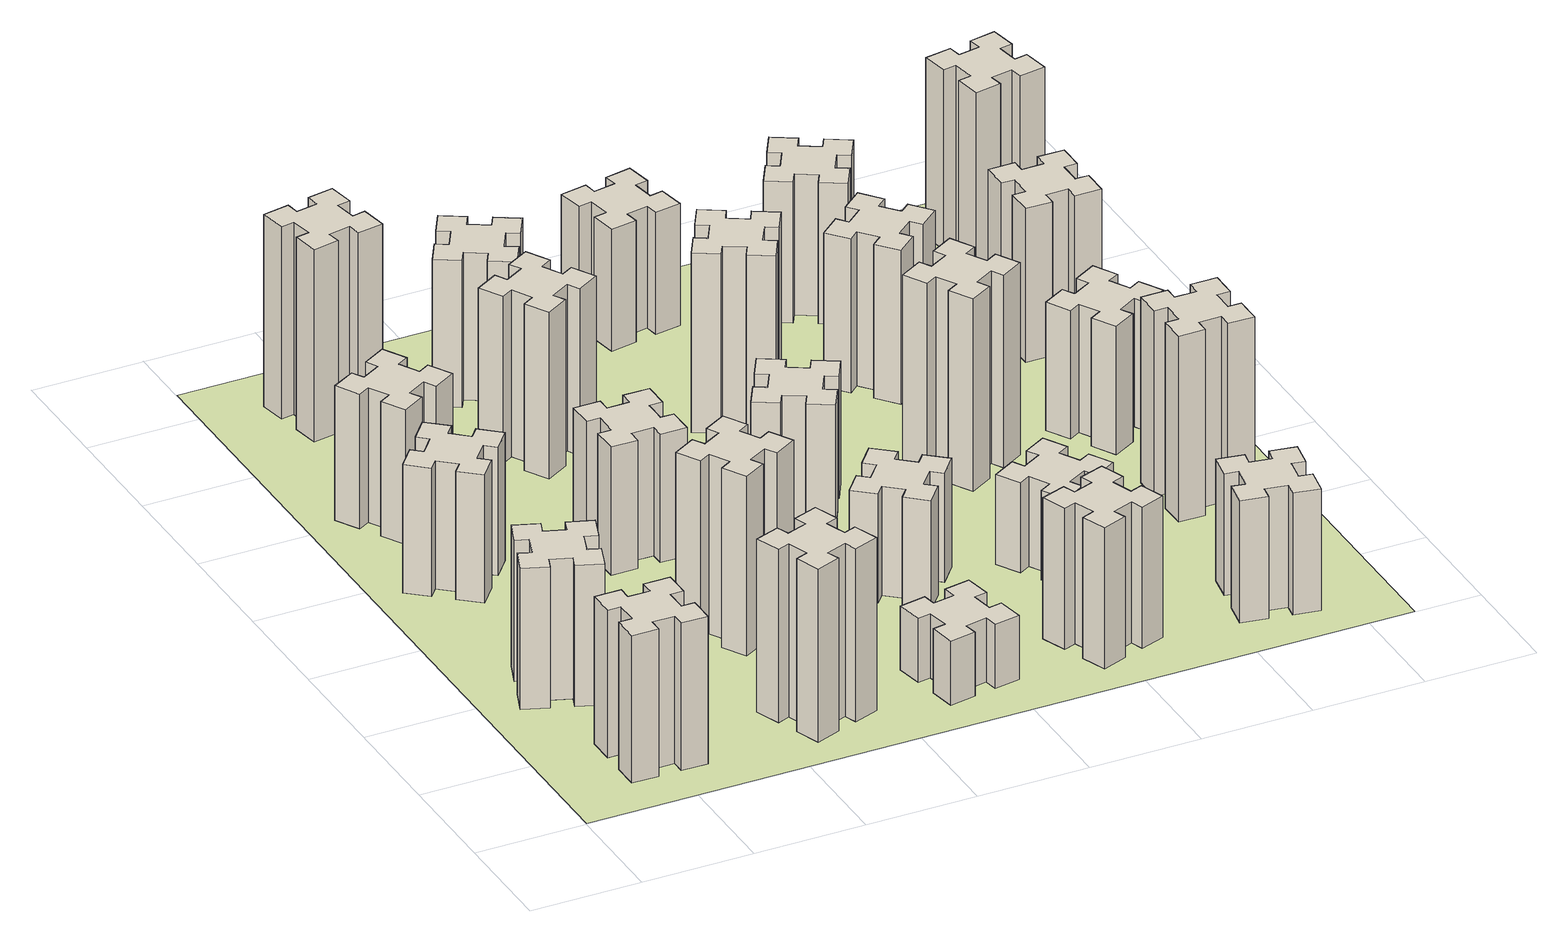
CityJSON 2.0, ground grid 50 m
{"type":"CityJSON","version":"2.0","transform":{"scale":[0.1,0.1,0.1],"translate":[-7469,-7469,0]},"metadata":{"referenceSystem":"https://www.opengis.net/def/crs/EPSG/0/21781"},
"CityObjects":{
"building1":{"type":"Building","attributes":{"class":"1000","function":"1000","usage":"1000","yearOfConstruction":2016,"roofType":"1000","measuredHeight":69,"storeysAboveGround":30,"storeysBelowGround":0},"geometry":[{"type":"Solid","lod":"1","boundaries":[[[[0,1,2,3,4,5,6,7,8,9,10,11,12,13,14,15,16,17,18,19]],[[17,16,20,21]],[[16,15,22,20]],[[15,14,23,22]],[[14,13,24,23]],[[13,12,25,24]],[[12,11,26,25]],[[11,10,27,26]],[[10,9,28,27]],[[9,8,29,28]],[[8,7,30,29]],[[7,6,31,30]],[[6,5,32,31]],[[5,4,33,32]],[[4,3,34,33]],[[3,2,35,34]],[[2,1,36,35]],[[1,0,37,36]],[[0,19,38,37]],[[19,18,39,38]],[[18,17,21,39]],[[24,25,26,27,28,29,30,31,32,33,34,35,36,37,38,39,21,20,22,23]]]]}]},
"building2":{"type":"Building","attributes":{"class":"1000","function":"1000","usage":"1000","yearOfConstruction":2016,"roofType":"1000","measuredHeight":66,"storeysAboveGround":30,"storeysBelowGround":0},"geometry":[{"type":"Solid","lod":"1","boundaries":[[[[40,41,42,43,44,45,46,47,48,49,50,51,52,53,54,55,56,57,58,59]],[[57,56,60,61]],[[56,55,62,60]],[[55,54,63,62]],[[54,53,64,63]],[[53,52,65,64]],[[52,51,66,65]],[[51,50,67,66]],[[50,49,68,67]],[[49,48,69,68]],[[48,47,70,69]],[[47,46,71,70]],[[46,45,72,71]],[[45,44,73,72]],[[44,43,74,73]],[[43,42,75,74]],[[42,41,76,75]],[[41,40,77,76]],[[40,59,78,77]],[[59,58,79,78]],[[58,57,61,79]],[[64,65,66,67,68,69,70,71,72,73,74,75,76,77,78,79,61,60,62,63]]]]}]},
"building3":{"type":"Building","attributes":{"class":"1000","function":"1000","usage":"1000","yearOfConstruction":2016,"roofType":"1000","measuredHeight":60,"storeysAboveGround":30,"storeysBelowGround":0},"geometry":[{"type":"Solid","lod":"1","boundaries":[[[[80,81,82,83,84,85,86,87,88,89,90,91,92,93,94,95,96,97,98,99]],[[97,96,100,101]],[[96,95,102,100]],[[95,94,103,102]],[[94,93,104,103]],[[93,92,105,104]],[[92,91,106,105]],[[91,90,107,106]],[[90,89,108,107]],[[89,88,109,108]],[[88,87,110,109]],[[87,86,111,110]],[[86,85,112,111]],[[85,84,113,112]],[[84,83,114,113]],[[83,82,115,114]],[[82,81,116,115]],[[81,80,117,116]],[[80,99,118,117]],[[99,98,119,118]],[[98,97,101,119]],[[104,105,106,107,108,109,110,111,112,113,114,115,116,117,118,119,101,100,102,103]]]]}]},
"building4":{"type":"Building","attributes":{"class":"1000","function":"1000","usage":"1000","yearOfConstruction":2016,"roofType":"1000","measuredHeight":63,"storeysAboveGround":30,"storeysBelowGround":0},"geometry":[{"type":"Solid","lod":"1","boundaries":[[[[120,121,122,123,124,125,126,127,128,129,130,131,132,133,134,135,136,137,138,139]],[[137,136,140,141]],[[136,135,142,140]],[[135,134,143,142]],[[134,133,144,143]],[[133,132,145,144]],[[132,131,146,145]],[[131,130,147,146]],[[130,129,148,147]],[[129,128,149,148]],[[128,127,150,149]],[[127,126,151,150]],[[126,125,152,151]],[[125,124,153,152]],[[124,123,154,153]],[[123,122,155,154]],[[122,121,156,155]],[[121,120,157,156]],[[120,139,158,157]],[[139,138,159,158]],[[138,137,141,159]],[[144,145,146,147,148,149,150,151,152,153,154,155,156,157,158,159,141,140,142,143]]]]}]},
"building5":{"type":"Building","attributes":{"class":"1000","function":"1000","usage":"1000","yearOfConstruction":2016,"roofType":"1000","measuredHeight":81,"storeysAboveGround":30,"storeysBelowGround":0},"geometry":[{"type":"Solid","lod":"1","boundaries":[[[[160,161,162,163,164,165,166,167,168,169,170,171,172,173,174,175,176,177,178,179]],[[177,176,180,181]],[[176,175,182,180]],[[175,174,183,182]],[[174,173,184,183]],[[173,172,185,184]],[[172,171,186,185]],[[171,170,187,186]],[[170,169,188,187]],[[169,168,189,188]],[[168,167,190,189]],[[167,166,191,190]],[[166,165,192,191]],[[165,164,193,192]],[[164,163,194,193]],[[163,162,195,194]],[[162,161,196,195]],[[161,160,197,196]],[[160,179,198,197]],[[179,178,199,198]],[[178,177,181,199]],[[184,185,186,187,188,189,190,191,192,193,194,195,196,197,198,199,181,180,182,183]]]]}]},
"building6":{"type":"Building","attributes":{"class":"1000","function":"1000","usage":"1000","yearOfConstruction":2016,"roofType":"1000","measuredHeight":90,"storeysAboveGround":30,"storeysBelowGround":0},"geometry":[{"type":"Solid","lod":"1","boundaries":[[[[200,201,202,203,204,205,206,207,208,209,210,211,212,213,214,215,216,217,218,219]],[[217,216,220,221]],[[216,215,222,220]],[[215,214,223,222]],[[214,213,224,223]],[[213,212,225,224]],[[212,211,226,225]],[[211,210,227,226]],[[210,209,228,227]],[[209,208,229,228]],[[208,207,230,229]],[[207,206,231,230]],[[206,205,232,231]],[[205,204,233,232]],[[204,203,234,233]],[[203,202,235,234]],[[202,201,236,235]],[[201,200,237,236]],[[200,219,238,237]],[[219,218,239,238]],[[218,217,221,239]],[[224,225,226,227,228,229,230,231,232,233,234,235,236,237,238,239,221,220,222,223]]]]}]},
"building7":{"type":"Building","attributes":{"class":"1000","function":"1000","usage":"1000","yearOfConstruction":2016,"roofType":"1000","measuredHeight":84,"storeysAboveGround":30,"storeysBelowGround":0},"geometry":[{"type":"Solid","lod":"1","boundaries":[[[[240,241,242,243,244,245,246,247,248,249,250,251,252,253,254,255,256,257,258,259]],[[257,256,260,261]],[[256,255,262,260]],[[255,254,263,262]],[[254,253,264,263]],[[253,252,265,264]],[[252,251,266,265]],[[251,250,267,266]],[[250,249,268,267]],[[249,248,269,268]],[[248,247,270,269]],[[247,246,271,270]],[[246,245,272,271]],[[245,244,273,272]],[[244,243,274,273]],[[243,242,275,274]],[[242,241,276,275]],[[241,240,277,276]],[[240,259,278,277]],[[259,258,279,278]],[[258,257,261,279]],[[264,265,266,267,268,269,270,271,272,273,274,275,276,277,278,279,261,260,262,263]]]]}]},
"building8":{"type":"Building","attributes":{"class":"1000","function":"1000","usage":"1000","yearOfConstruction":2016,"roofType":"1000","measuredHeight":60,"storeysAboveGround":30,"storeysBelowGround":0},"geometry":[{"type":"Solid","lod":"1","boundaries":[[[[280,281,282,283,284,285,286,287,288,289,290,291,292,293,294,295,296,297,298,299]],[[297,296,300,301]],[[296,295,302,300]],[[295,294,303,302]],[[294,293,304,303]],[[293,292,305,304]],[[292,291,306,305]],[[291,290,307,306]],[[290,289,308,307]],[[289,288,309,308]],[[288,287,310,309]],[[287,286,311,310]],[[286,285,312,311]],[[285,284,313,312]],[[284,283,314,313]],[[283,282,315,314]],[[282,281,316,315]],[[281,280,317,316]],[[280,299,318,317]],[[299,298,319,318]],[[298,297,301,319]],[[304,305,306,307,308,309,310,311,312,313,314,315,316,317,318,319,301,300,302,303]]]]}]},
"building9":{"type":"Building","attributes":{"class":"1000","function":"1000","usage":"1000","yearOfConstruction":2016,"roofType":"1000","measuredHeight":78,"storeysAboveGround":30,"storeysBelowGround":0},"geometry":[{"type":"Solid","lod":"1","boundaries":[[[[320,321,322,323,324,325,326,327,328,329,330,331,332,333,334,335,336,337,338,339]],[[337,336,340,341]],[[336,335,342,340]],[[335,334,343,342]],[[334,333,344,343]],[[333,332,345,344]],[[332,331,346,345]],[[331,330,347,346]],[[330,329,348,347]],[[329,328,349,348]],[[328,327,350,349]],[[327,326,351,350]],[[326,325,352,351]],[[325,324,353,352]],[[324,323,354,353]],[[323,322,355,354]],[[322,321,356,355]],[[321,320,357,356]],[[320,339,358,357]],[[339,338,359,358]],[[338,337,341,359]],[[344,345,346,347,348,349,350,351,352,353,354,355,356,357,358,359,341,340,342,343]]]]}]},
"building10":{"type":"Building","attributes":{"class":"1000","function":"1000","usage":"1000","yearOfConstruction":2016,"roofType":"1000","measuredHeight":30,"storeysAboveGround":30,"storeysBelowGround":0},"geometry":[{"type":"Solid","lod":"1","boundaries":[[[[360,361,362,363,364,365,366,367,368,369,370,371,372,373,374,375,376,377,378,379]],[[377,376,380,381]],[[376,375,382,380]],[[375,374,383,382]],[[374,373,384,383]],[[373,372,385,384]],[[372,371,386,385]],[[371,370,387,386]],[[370,369,388,387]],[[369,368,389,388]],[[368,367,390,389]],[[367,366,391,390]],[[366,365,392,391]],[[365,364,393,392]],[[364,363,394,393]],[[363,362,395,394]],[[362,361,396,395]],[[361,360,397,396]],[[360,379,398,397]],[[379,378,399,398]],[[378,377,381,399]],[[384,385,386,387,388,389,390,391,392,393,394,395,396,397,398,399,381,380,382,383]]]]}]},
"building11":{"type":"Building","attributes":{"class":"1000","function":"1000","usage":"1000","yearOfConstruction":2016,"roofType":"1000","measuredHeight":69,"storeysAboveGround":30,"storeysBelowGround":0},"geometry":[{"type":"Solid","lod":"1","boundaries":[[[[400,401,402,403,404,405,406,407,408,409,410,411,412,413,414,415,416,417,418,419]],[[417,416,420,421]],[[416,415,422,420]],[[415,414,423,422]],[[414,413,424,423]],[[413,412,425,424]],[[412,411,426,425]],[[411,410,427,426]],[[410,409,428,427]],[[409,408,429,428]],[[408,407,430,429]],[[407,406,431,430]],[[406,405,432,431]],[[405,404,433,432]],[[404,403,434,433]],[[403,402,435,434]],[[402,401,436,435]],[[401,400,437,436]],[[400,419,438,437]],[[419,418,439,438]],[[418,417,421,439]],[[424,425,426,427,428,429,430,431,432,433,434,435,436,437,438,439,421,420,422,423]]]]}]},
"building12":{"type":"Building","attributes":{"class":"1000","function":"1000","usage":"1000","yearOfConstruction":2016,"roofType":"1000","measuredHeight":51,"storeysAboveGround":30,"storeysBelowGround":0},"geometry":[{"type":"Solid","lod":"1","boundaries":[[[[440,441,442,443,444,445,446,447,448,449,450,451,452,453,454,455,456,457,458,459]],[[457,456,460,461]],[[456,455,462,460]],[[455,454,463,462]],[[454,453,464,463]],[[453,452,465,464]],[[452,451,466,465]],[[451,450,467,466]],[[450,449,468,467]],[[449,448,469,468]],[[448,447,470,469]],[[447,446,471,470]],[[446,445,472,471]],[[445,444,473,472]],[[444,443,474,473]],[[443,442,475,474]],[[442,441,476,475]],[[441,440,477,476]],[[440,459,478,477]],[[459,458,479,478]],[[458,457,461,479]],[[464,465,466,467,468,469,470,471,472,473,474,475,476,477,478,479,461,460,462,463]]]]}]},
"building13":{"type":"Building","attributes":{"class":"1000","function":"1000","usage":"1000","yearOfConstruction":2016,"roofType":"1000","measuredHeight":57,"storeysAboveGround":30,"storeysBelowGround":0},"geometry":[{"type":"Solid","lod":"1","boundaries":[[[[480,481,482,483,484,485,486,487,488,489,490,491,492,493,494,495,496,497,498,499]],[[497,496,500,501]],[[496,495,502,500]],[[495,494,503,502]],[[494,493,504,503]],[[493,492,505,504]],[[492,491,506,505]],[[491,490,507,506]],[[490,489,508,507]],[[489,488,509,508]],[[488,487,510,509]],[[487,486,511,510]],[[486,485,512,511]],[[485,484,513,512]],[[484,483,514,513]],[[483,482,515,514]],[[482,481,516,515]],[[481,480,517,516]],[[480,499,518,517]],[[499,498,519,518]],[[498,497,501,519]],[[504,505,506,507,508,509,510,511,512,513,514,515,516,517,518,519,501,500,502,503]]]]}]},
"building14":{"type":"Building","attributes":{"class":"1000","function":"1000","usage":"1000","yearOfConstruction":2016,"roofType":"1000","measuredHeight":66,"storeysAboveGround":30,"storeysBelowGround":0},"geometry":[{"type":"Solid","lod":"1","boundaries":[[[[520,521,522,523,524,525,526,527,528,529,530,531,532,533,534,535,536,537,538,539]],[[537,536,540,541]],[[536,535,542,540]],[[535,534,543,542]],[[534,533,544,543]],[[533,532,545,544]],[[532,531,546,545]],[[531,530,547,546]],[[530,529,548,547]],[[529,528,549,548]],[[528,527,550,549]],[[527,526,551,550]],[[526,525,552,551]],[[525,524,553,552]],[[524,523,554,553]],[[523,522,555,554]],[[522,521,556,555]],[[521,520,557,556]],[[520,539,558,557]],[[539,538,559,558]],[[538,537,541,559]],[[544,545,546,547,548,549,550,551,552,553,554,555,556,557,558,559,541,540,542,543]]]]}]},
"building15":{"type":"Building","attributes":{"class":"1000","function":"1000","usage":"1000","yearOfConstruction":2016,"roofType":"1000","measuredHeight":84,"storeysAboveGround":30,"storeysBelowGround":0},"geometry":[{"type":"Solid","lod":"1","boundaries":[[[[560,561,562,563,564,565,566,567,568,569,570,571,572,573,574,575,576,577,578,579]],[[577,576,580,581]],[[576,575,582,580]],[[575,574,583,582]],[[574,573,584,583]],[[573,572,585,584]],[[572,571,586,585]],[[571,570,587,586]],[[570,569,588,587]],[[569,568,589,588]],[[568,567,590,589]],[[567,566,591,590]],[[566,565,592,591]],[[565,564,593,592]],[[564,563,594,593]],[[563,562,595,594]],[[562,561,596,595]],[[561,560,597,596]],[[560,579,598,597]],[[579,578,599,598]],[[578,577,581,599]],[[584,585,586,587,588,589,590,591,592,593,594,595,596,597,598,599,581,580,582,583]]]]}]},
"building16":{"type":"Building","attributes":{"class":"1000","function":"1000","usage":"1000","yearOfConstruction":2016,"roofType":"1000","measuredHeight":57,"storeysAboveGround":30,"storeysBelowGround":0},"geometry":[{"type":"Solid","lod":"1","boundaries":[[[[600,601,602,603,604,605,606,607,608,609,610,611,612,613,614,615,616,617,618,619]],[[617,616,620,621]],[[616,615,622,620]],[[615,614,623,622]],[[614,613,624,623]],[[613,612,625,624]],[[612,611,626,625]],[[611,610,627,626]],[[610,609,628,627]],[[609,608,629,628]],[[608,607,630,629]],[[607,606,631,630]],[[606,605,632,631]],[[605,604,633,632]],[[604,603,634,633]],[[603,602,635,634]],[[602,601,636,635]],[[601,600,637,636]],[[600,619,638,637]],[[619,618,639,638]],[[618,617,621,639]],[[624,625,626,627,628,629,630,631,632,633,634,635,636,637,638,639,621,620,622,623]]]]}]},
"building17":{"type":"Building","attributes":{"class":"1000","function":"1000","usage":"1000","yearOfConstruction":2016,"roofType":"1000","measuredHeight":42,"storeysAboveGround":30,"storeysBelowGround":0},"geometry":[{"type":"Solid","lod":"1","boundaries":[[[[640,641,642,643,644,645,646,647,648,649,650,651,652,653,654,655,656,657,658,659]],[[657,656,660,661]],[[656,655,662,660]],[[655,654,663,662]],[[654,653,664,663]],[[653,652,665,664]],[[652,651,666,665]],[[651,650,667,666]],[[650,649,668,667]],[[649,648,669,668]],[[648,647,670,669]],[[647,646,671,670]],[[646,645,672,671]],[[645,644,673,672]],[[644,643,674,673]],[[643,642,675,674]],[[642,641,676,675]],[[641,640,677,676]],[[640,659,678,677]],[[659,658,679,678]],[[658,657,661,679]],[[664,665,666,667,668,669,670,671,672,673,674,675,676,677,678,679,661,660,662,663]]]]}]},
"building18":{"type":"Building","attributes":{"class":"1000","function":"1000","usage":"1000","yearOfConstruction":2016,"roofType":"1000","measuredHeight":90,"storeysAboveGround":30,"storeysBelowGround":0},"geometry":[{"type":"Solid","lod":"1","boundaries":[[[[680,681,682,683,684,685,686,687,688,689,690,691,692,693,694,695,696,697,698,699]],[[697,696,700,701]],[[696,695,702,700]],[[695,694,703,702]],[[694,693,704,703]],[[693,692,705,704]],[[692,691,706,705]],[[691,690,707,706]],[[690,689,708,707]],[[689,688,709,708]],[[688,687,710,709]],[[687,686,711,710]],[[686,685,712,711]],[[685,684,713,712]],[[684,683,714,713]],[[683,682,715,714]],[[682,681,716,715]],[[681,680,717,716]],[[680,699,718,717]],[[699,698,719,718]],[[698,697,701,719]],[[704,705,706,707,708,709,710,711,712,713,714,715,716,717,718,719,701,700,702,703]]]]}]},
"building19":{"type":"Building","attributes":{"class":"1000","function":"1000","usage":"1000","yearOfConstruction":2016,"roofType":"1000","measuredHeight":57,"storeysAboveGround":30,"storeysBelowGround":0},"geometry":[{"type":"Solid","lod":"1","boundaries":[[[[720,721,722,723,724,725,726,727,728,729,730,731,732,733,734,735,736,737,738,739]],[[737,736,740,741]],[[736,735,742,740]],[[735,734,743,742]],[[734,733,744,743]],[[733,732,745,744]],[[732,731,746,745]],[[731,730,747,746]],[[730,729,748,747]],[[729,728,749,748]],[[728,727,750,749]],[[727,726,751,750]],[[726,725,752,751]],[[725,724,753,752]],[[724,723,754,753]],[[723,722,755,754]],[[722,721,756,755]],[[721,720,757,756]],[[720,739,758,757]],[[739,738,759,758]],[[738,737,741,759]],[[744,745,746,747,748,749,750,751,752,753,754,755,756,757,758,759,741,740,742,743]]]]}]},
"building20":{"type":"Building","attributes":{"class":"1000","function":"1000","usage":"1000","yearOfConstruction":2016,"roofType":"1000","measuredHeight":72,"storeysAboveGround":30,"storeysBelowGround":0},"geometry":[{"type":"Solid","lod":"1","boundaries":[[[[760,761,762,763,764,765,766,767,768,769,770,771,772,773,774,775,776,777,778,779]],[[777,776,780,781]],[[776,775,782,780]],[[775,774,783,782]],[[774,773,784,783]],[[773,772,785,784]],[[772,771,786,785]],[[771,770,787,786]],[[770,769,788,787]],[[769,768,789,788]],[[768,767,790,789]],[[767,766,791,790]],[[766,765,792,791]],[[765,764,793,792]],[[764,763,794,793]],[[763,762,795,794]],[[762,761,796,795]],[[761,760,797,796]],[[760,779,798,797]],[[779,778,799,798]],[[778,777,781,799]],[[784,785,786,787,788,789,790,791,792,793,794,795,796,797,798,799,781,780,782,783]]]]}]},
"building21":{"type":"Building","attributes":{"class":"1000","function":"1000","usage":"1000","yearOfConstruction":2016,"roofType":"1000","measuredHeight":66,"storeysAboveGround":30,"storeysBelowGround":0},"geometry":[{"type":"Solid","lod":"1","boundaries":[[[[800,801,802,803,804,805,806,807,808,809,810,811,812,813,814,815,816,817,818,819]],[[817,816,820,821]],[[816,815,822,820]],[[815,814,823,822]],[[814,813,824,823]],[[813,812,825,824]],[[812,811,826,825]],[[811,810,827,826]],[[810,809,828,827]],[[809,808,829,828]],[[808,807,830,829]],[[807,806,831,830]],[[806,805,832,831]],[[805,804,833,832]],[[804,803,834,833]],[[803,802,835,834]],[[802,801,836,835]],[[801,800,837,836]],[[800,819,838,837]],[[819,818,839,838]],[[818,817,821,839]],[[824,825,826,827,828,829,830,831,832,833,834,835,836,837,838,839,821,820,822,823]]]]}]},
"building22":{"type":"Building","attributes":{"class":"1000","function":"1000","usage":"1000","yearOfConstruction":2016,"roofType":"1000","measuredHeight":87,"storeysAboveGround":30,"storeysBelowGround":0},"geometry":[{"type":"Solid","lod":"1","boundaries":[[[[840,841,842,843,844,845,846,847,848,849,850,851,852,853,854,855,856,857,858,859]],[[857,856,860,861]],[[856,855,862,860]],[[855,854,863,862]],[[854,853,864,863]],[[853,852,865,864]],[[852,851,866,865]],[[851,850,867,866]],[[850,849,868,867]],[[849,848,869,868]],[[848,847,870,869]],[[847,846,871,870]],[[846,845,872,871]],[[845,844,873,872]],[[844,843,874,873]],[[843,842,875,874]],[[842,841,876,875]],[[841,840,877,876]],[[840,859,878,877]],[[859,858,879,878]],[[858,857,861,879]],[[864,865,866,867,868,869,870,871,872,873,874,875,876,877,878,879,861,860,862,863]]]]}]},
"building23":{"type":"Building","attributes":{"class":"1000","function":"1000","usage":"1000","yearOfConstruction":2016,"roofType":"1000","measuredHeight":60,"storeysAboveGround":30,"storeysBelowGround":0},"geometry":[{"type":"Solid","lod":"1","boundaries":[[[[880,881,882,883,884,885,886,887,888,889,890,891,892,893,894,895,896,897,898,899]],[[897,896,900,901]],[[896,895,902,900]],[[895,894,903,902]],[[894,893,904,903]],[[893,892,905,904]],[[892,891,906,905]],[[891,890,907,906]],[[890,889,908,907]],[[889,888,909,908]],[[888,887,910,909]],[[887,886,911,910]],[[886,885,912,911]],[[885,884,913,912]],[[884,883,914,913]],[[883,882,915,914]],[[882,881,916,915]],[[881,880,917,916]],[[880,899,918,917]],[[899,898,919,918]],[[898,897,901,919]],[[904,905,906,907,908,909,910,911,912,913,914,915,916,917,918,919,901,900,902,903]]]]}]},
"building24":{"type":"Building","attributes":{"class":"1000","function":"1000","usage":"1000","yearOfConstruction":2016,"roofType":"1000","measuredHeight":72,"storeysAboveGround":30,"storeysBelowGround":0},"geometry":[{"type":"Solid","lod":"1","boundaries":[[[[920,921,922,923,924,925,926,927,928,929,930,931,932,933,934,935,936,937,938,939]],[[937,936,940,941]],[[936,935,942,940]],[[935,934,943,942]],[[934,933,944,943]],[[933,932,945,944]],[[932,931,946,945]],[[931,930,947,946]],[[930,929,948,947]],[[929,928,949,948]],[[928,927,950,949]],[[927,926,951,950]],[[926,925,952,951]],[[925,924,953,952]],[[924,923,954,953]],[[923,922,955,954]],[[922,921,956,955]],[[921,920,957,956]],[[920,939,958,957]],[[939,938,959,958]],[[938,937,941,959]],[[944,945,946,947,948,949,950,951,952,953,954,955,956,957,958,959,941,940,942,943]]]]}]},
"building25":{"type":"Building","attributes":{"class":"1000","function":"1000","usage":"1000","yearOfConstruction":2016,"roofType":"1000","measuredHeight":84,"storeysAboveGround":30,"storeysBelowGround":0},"geometry":[{"type":"Solid","lod":"1","boundaries":[[[[960,961,962,963,964,965,966,967,968,969,970,971,972,973,974,975,976,977,978,979]],[[977,976,980,981]],[[976,975,982,980]],[[975,974,983,982]],[[974,973,984,983]],[[973,972,985,984]],[[972,971,986,985]],[[971,970,987,986]],[[970,969,988,987]],[[969,968,989,988]],[[968,967,990,989]],[[967,966,991,990]],[[966,965,992,991]],[[965,964,993,992]],[[964,963,994,993]],[[963,962,995,994]],[[962,961,996,995]],[[961,960,997,996]],[[960,979,998,997]],[[979,978,999,998]],[[978,977,981,999]],[[984,985,986,987,988,989,990,991,992,993,994,995,996,997,998,999,981,980,982,983]]]]}]},
"landuse1":{"type":"LandUse","attributes":{"name":"plot1","function":"1010"},"geometry":[{"type":"MultiSurface","lod":"1","boundaries":[[[1000,1001,1002,1003]]]}]}
},
"vertices":[
[425,265,0],[525,265,0],[525,205,0],[645,205,0],[645,325,0],[585,325,0],[585,425,0],[645,425,0],[645,545,0],[525,545,0],[525,485,0],[425,485,0],[425,545,0],[305,545,0],[305,425,0],[365,425,0],[365,325,0],[305,325,0],[305,205,0],[425,205,0],[365,325,690],[305,325,690],[365,425,690],[305,425,690],[305,545,690],[425,545,690],[425,485,690],[525,485,690],[525,545,690],[645,545,690],[645,425,690],[585,425,690],[585,325,690],[645,325,690],[645,205,690],[525,205,690],[525,265,690],[425,265,690],[425,205,690],[305,205,690],
[289,1100,0],[255,1006,0],[199,1027,0],[157,914,0],[270,873,0],[291,929,0],[385,895,0],[364,839,0],[477,797,0],[518,910,0],[462,931,0],[496,1025,0],[552,1004,0],[593,1117,0],[480,1158,0],[460,1102,0],[366,1136,0],[387,1192,0],[274,1233,0],[233,1120,0],[366,1136,660],[387,1192,660],[460,1102,660],[480,1158,660],[593,1117,660],[552,1004,660],[496,1025,660],[462,931,660],[518,910,660],[477,797,660],[364,839,660],[385,895,660],[291,929,660],[270,873,660],[157,914,660],[199,1027,660],[255,1006,660],[289,1100,660],[233,1120,660],[274,1233,660],
[427,1846,0],[492,1923,0],[538,1884,0],[615,1976,0],[523,2053,0],[484,2007,0],[408,2072,0],[446,2118,0],[354,2195,0],[277,2103,0],[323,2064,0],[259,1988,0],[213,2026,0],[136,1934,0],[228,1857,0],[266,1903,0],[343,1839,0],[304,1793,0],[396,1716,0],[473,1808,0],[343,1839,600],[304,1793,600],[266,1903,600],[228,1857,600],[136,1934,600],[213,2026,600],[259,1988,600],[323,2064,600],[277,2103,600],[354,2195,600],[446,2118,600],[408,2072,600],[484,2007,600],[523,2053,600],[615,1976,600],[538,1884,600],[492,1923,600],[427,1846,600],[473,1808,600],[396,1716,600],
[496,2507,0],[446,2594,0],[498,2624,0],[438,2728,0],[334,2668,0],[364,2616,0],[277,2566,0],[247,2618,0],[143,2558,0],[203,2454,0],[255,2484,0],[305,2397,0],[253,2367,0],[313,2263,0],[417,2323,0],[387,2375,0],[474,2425,0],[504,2373,0],[608,2433,0],[548,2537,0],[474,2425,630],[504,2373,630],[387,2375,630],[417,2323,630],[313,2263,630],[253,2367,630],[305,2397,630],[255,2484,630],[203,2454,630],[143,2558,630],[247,2618,630],[277,2566,630],[364,2616,630],[334,2668,630],[438,2728,630],[498,2624,630],[446,2594,630],[496,2507,630],[548,2537,630],[608,2433,630],
[1206,255,0],[1300,289,0],[1320,233,0],[1433,274,0],[1392,387,0],[1336,366,0],[1302,460,0],[1358,480,0],[1317,593,0],[1204,552,0],[1225,496,0],[1131,462,0],[1110,518,0],[997,477,0],[1039,364,0],[1095,385,0],[1129,291,0],[1073,270,0],[1114,157,0],[1227,199,0],[1129,291,810],[1073,270,810],[1095,385,810],[1039,364,810],[997,477,810],[1110,518,810],[1131,462,810],[1225,496,810],[1204,552,810],[1317,593,810],[1358,480,810],[1302,460,810],[1336,366,810],[1392,387,810],[1433,274,810],[1320,233,810],[1300,289,810],[1206,255,810],[1227,199,810],[1114,157,810],
[592,3305,0],[575,3404,0],[634,3414,0],[613,3532,0],[495,3511,0],[505,3452,0],[407,3435,0],[397,3494,0],[278,3473,0],[299,3355,0],[358,3365,0],[376,3267,0],[317,3257,0],[337,3138,0],[456,3159,0],[445,3218,0],[544,3236,0],[554,3177,0],[672,3197,0],[651,3316,0],[544,3236,900],[554,3177,900],[445,3218,900],[456,3159,900],[337,3138,900],[317,3257,900],[376,3267,900],[358,3365,900],[299,3355,900],[278,3473,900],[397,3494,900],[407,3435,900],[505,3452,900],[495,3511,900],[613,3532,900],[634,3414,900],[575,3404,900],[592,3305,900],[651,3316,900],[672,3197,900],
[1204,1236,0],[1117,1186,0],[1087,1238,0],[983,1178,0],[1043,1074,0],[1095,1104,0],[1145,1017,0],[1093,987,0],[1153,883,0],[1257,943,0],[1227,995,0],[1314,1045,0],[1344,993,0],[1448,1053,0],[1388,1157,0],[1336,1127,0],[1286,1214,0],[1338,1244,0],[1278,1348,0],[1174,1288,0],[1286,1214,840],[1338,1244,840],[1336,1127,840],[1388,1157,840],[1448,1053,840],[1344,993,840],[1314,1045,840],[1227,995,840],[1257,943,840],[1153,883,840],[1093,987,840],[1145,1017,840],[1095,1104,840],[1043,1074,840],[983,1178,840],[1087,1238,840],[1117,1186,840],[1204,1236,840],[1174,1288,840],[1278,1348,840],
[1165,1965,0],[1065,1965,0],[1065,2025,0],[945,2025,0],[945,1905,0],[1005,1905,0],[1005,1805,0],[945,1805,0],[945,1685,0],[1065,1685,0],[1065,1745,0],[1165,1745,0],[1165,1685,0],[1285,1685,0],[1285,1805,0],[1225,1805,0],[1225,1905,0],[1285,1905,0],[1285,2025,0],[1165,2025,0],[1225,1905,600],[1285,1905,600],[1225,1805,600],[1285,1805,600],[1285,1685,600],[1165,1685,600],[1165,1745,600],[1065,1745,600],[1065,1685,600],[945,1685,600],[945,1805,600],[1005,1805,600],[1005,1905,600],[945,1905,600],[945,2025,600],[1065,2025,600],[1065,1965,600],[1165,1965,600],[1165,2025,600],[1285,2025,600],
[1236,2707,0],[1186,2794,0],[1238,2824,0],[1178,2928,0],[1074,2868,0],[1104,2816,0],[1017,2766,0],[987,2818,0],[883,2758,0],[943,2654,0],[995,2684,0],[1045,2597,0],[993,2567,0],[1053,2463,0],[1157,2523,0],[1127,2575,0],[1214,2625,0],[1244,2573,0],[1348,2633,0],[1288,2737,0],[1214,2625,780],[1244,2573,780],[1127,2575,780],[1157,2523,780],[1053,2463,780],[993,2567,780],[1045,2597,780],[995,2684,780],[943,2654,780],[883,2758,780],[987,2818,780],[1017,2766,780],[1104,2816,780],[1074,2868,780],[1178,2928,780],[1238,2824,780],[1186,2794,780],[1236,2707,780],[1288,2737,780],[1348,2633,780],
[1825,258,0],[1924,276,0],[1934,217,0],[2052,237,0],[2031,356,0],[1972,345,0],[1955,444,0],[2014,454,0],[1993,572,0],[1875,551,0],[1885,492,0],[1787,475,0],[1777,534,0],[1658,513,0],[1679,395,0],[1738,405,0],[1756,307,0],[1697,297,0],[1717,178,0],[1836,199,0],[1756,307,300],[1697,297,300],[1738,405,300],[1679,395,300],[1658,513,300],[1777,534,300],[1787,475,300],[1885,492,300],[1875,551,300],[1993,572,300],[2014,454,300],[1955,444,300],[1972,345,300],[2031,356,300],[2052,237,300],[1934,217,300],[1924,276,300],[1825,258,300],[1836,199,300],[1717,178,300],
[1186,3137,0],[1236,3224,0],[1288,3194,0],[1348,3298,0],[1244,3358,0],[1214,3306,0],[1127,3356,0],[1157,3408,0],[1053,3468,0],[993,3364,0],[1045,3334,0],[995,3247,0],[943,3277,0],[883,3173,0],[987,3113,0],[1017,3165,0],[1104,3115,0],[1074,3063,0],[1178,3003,0],[1238,3107,0],[1104,3115,690],[1074,3063,690],[1017,3165,690],[987,3113,690],[883,3173,690],[943,3277,690],[995,3247,690],[1045,3334,690],[993,3364,690],[1053,3468,690],[1157,3408,690],[1127,3356,690],[1214,3306,690],[1244,3358,690],[1348,3298,690],[1288,3194,690],[1236,3224,690],[1186,3137,690],[1238,3107,690],[1178,3003,690],
[1903,1224,0],[1839,1148,0],[1793,1186,0],[1716,1094,0],[1808,1017,0],[1846,1063,0],[1923,999,0],[1884,953,0],[1976,876,0],[2053,968,0],[2007,1006,0],[2072,1083,0],[2118,1044,0],[2195,1136,0],[2103,1213,0],[2064,1167,0],[1988,1232,0],[2026,1278,0],[1934,1355,0],[1857,1263,0],[1988,1232,510],[2026,1278,510],[2064,1167,510],[2103,1213,510],[2195,1136,510],[2118,1044,510],[2072,1083,510],[2007,1006,510],[2053,968,510],[1976,876,510],[1884,953,510],[1923,999,510],[1846,1063,510],[1808,1017,510],[1716,1094,510],[1793,1186,510],[1839,1148,510],[1903,1224,510],[1857,1263,510],[1934,1355,510],
[1785,1954,0],[1735,1867,0],[1683,1897,0],[1623,1793,0],[1727,1733,0],[1757,1785,0],[1844,1735,0],[1814,1683,0],[1918,1623,0],[1978,1727,0],[1926,1757,0],[1976,1844,0],[2028,1814,0],[2088,1918,0],[1984,1978,0],[1954,1926,0],[1867,1976,0],[1897,2028,0],[1793,2088,0],[1733,1984,0],[1867,1976,570],[1897,2028,570],[1954,1926,570],[1984,1978,570],[2088,1918,570],[2028,1814,570],[1976,1844,570],[1926,1757,570],[1978,1727,570],[1918,1623,570],[1814,1683,570],[1844,1735,570],[1757,1785,570],[1727,1733,570],[1623,1793,570],[1683,1897,570],[1735,1867,570],[1785,1954,570],[1733,1984,570],[1793,2088,570],
[2375,385,0],[2409,291,0],[2353,270,0],[2394,157,0],[2507,199,0],[2486,255,0],[2580,289,0],[2600,233,0],[2713,274,0],[2672,387,0],[2616,366,0],[2582,460,0],[2638,480,0],[2597,593,0],[2484,552,0],[2505,496,0],[2411,462,0],[2390,518,0],[2277,477,0],[2319,364,0],[2411,462,660],[2390,518,660],[2505,496,660],[2484,552,660],[2597,593,660],[2638,480,660],[2582,460,660],[2616,366,660],[2672,387,660],[2713,274,660],[2600,233,660],[2580,289,660],[2486,255,660],[2507,199,660],[2394,157,660],[2353,270,660],[2409,291,660],[2375,385,660],[2319,364,660],[2277,477,660],
[2054,2666,0],[1967,2716,0],[1997,2768,0],[1893,2828,0],[1833,2724,0],[1885,2694,0],[1835,2607,0],[1783,2637,0],[1723,2533,0],[1827,2473,0],[1857,2525,0],[1944,2475,0],[1914,2423,0],[2018,2363,0],[2078,2467,0],[2026,2497,0],[2076,2584,0],[2128,2554,0],[2188,2658,0],[2084,2718,0],[2076,2584,840],[2128,2554,840],[2026,2497,840],[2078,2467,840],[2018,2363,840],[1914,2423,840],[1944,2475,840],[1857,2525,840],[1827,2473,840],[1723,2533,840],[1783,2637,840],[1835,2607,840],[1885,2694,840],[1833,2724,840],[1893,2828,840],[1997,2768,840],[1967,2716,840],[2054,2666,840],[2084,2718,840],[2188,2658,840],
[1738,3465,0],[1756,3367,0],[1697,3357,0],[1717,3238,0],[1836,3259,0],[1825,3318,0],[1924,3336,0],[1934,3277,0],[2052,3297,0],[2031,3416,0],[1972,3405,0],[1955,3504,0],[2014,3514,0],[1993,3632,0],[1875,3611,0],[1885,3552,0],[1787,3535,0],[1777,3594,0],[1658,3573,0],[1679,3455,0],[1787,3535,570],[1777,3594,570],[1885,3552,570],[1875,3611,570],[1993,3632,570],[2014,3514,570],[1955,3504,570],[1972,3405,570],[2031,3416,570],[2052,3297,570],[1934,3277,570],[1924,3336,570],[1825,3318,570],[1836,3259,570],[1717,3238,570],[1697,3357,570],[1756,3367,570],[1738,3465,570],[1679,3455,570],[1658,3573,570],
[2607,895,0],[2694,945,0],[2724,893,0],[2828,953,0],[2768,1057,0],[2716,1027,0],[2666,1114,0],[2718,1144,0],[2658,1248,0],[2554,1188,0],[2584,1136,0],[2497,1086,0],[2467,1138,0],[2363,1078,0],[2423,974,0],[2475,1004,0],[2525,917,0],[2473,887,0],[2533,783,0],[2637,843,0],[2525,917,420],[2473,887,420],[2475,1004,420],[2423,974,420],[2363,1078,420],[2467,1138,420],[2497,1086,420],[2584,1136,420],[2554,1188,420],[2658,1248,420],[2718,1144,420],[2666,1114,420],[2716,1027,420],[2768,1057,420],[2828,953,420],[2724,893,420],[2694,945,420],[2607,895,420],[2637,843,420],[2533,783,420],
[2607,1735,0],[2694,1785,0],[2724,1733,0],[2828,1793,0],[2768,1897,0],[2716,1867,0],[2666,1954,0],[2718,1984,0],[2658,2088,0],[2554,2028,0],[2584,1976,0],[2497,1926,0],[2467,1978,0],[2363,1918,0],[2423,1814,0],[2475,1844,0],[2525,1757,0],[2473,1727,0],[2533,1623,0],[2637,1683,0],[2525,1757,900],[2473,1727,900],[2475,1844,900],[2423,1814,900],[2363,1918,900],[2467,1978,900],[2497,1926,900],[2584,1976,900],[2554,2028,900],[2658,2088,900],[2718,1984,900],[2666,1954,900],[2716,1867,900],[2768,1897,900],[2828,1793,900],[2724,1733,900],[2694,1785,900],[2607,1735,900],[2637,1683,900],[2533,1623,900],
[3335,307,0],[3352,405,0],[3411,395,0],[3432,513,0],[3314,534,0],[3304,475,0],[3205,492,0],[3216,551,0],[3097,572,0],[3077,454,0],[3136,444,0],[3118,345,0],[3059,356,0],[3038,237,0],[3157,217,0],[3167,276,0],[3265,258,0],[3255,199,0],[3373,178,0],[3394,297,0],[3265,258,570],[3255,199,570],[3167,276,570],[3157,217,570],[3038,237,570],[3059,356,570],[3118,345,570],[3136,444,570],[3077,454,570],[3097,572,570],[3216,551,570],[3205,492,570],[3304,475,570],[3314,534,570],[3432,513,570],[3411,395,570],[3352,405,570],[3335,307,570],[3394,297,570],[3373,178,570],
[2563,2712,0],[2486,2647,0],[2448,2693,0],[2356,2616,0],[2433,2524,0],[2479,2563,0],[2543,2486,0],[2497,2448,0],[2574,2356,0],[2666,2433,0],[2628,2479,0],[2704,2543,0],[2743,2497,0],[2835,2574,0],[2758,2666,0],[2712,2628,0],[2647,2704,0],[2693,2743,0],[2616,2835,0],[2524,2758,0],[2647,2704,720],[2693,2743,720],[2712,2628,720],[2758,2666,720],[2835,2574,720],[2743,2497,720],[2704,2543,720],[2628,2479,720],[2666,2433,720],[2574,2356,720],[2497,2448,720],[2543,2486,720],[2479,2563,720],[2433,2524,720],[2356,2616,720],[2448,2693,720],[2486,2647,720],[2563,2712,720],[2524,2758,720],[2616,2835,720],
[2694,3306,0],[2607,3356,0],[2637,3408,0],[2533,3468,0],[2473,3364,0],[2525,3334,0],[2475,3247,0],[2423,3277,0],[2363,3173,0],[2467,3113,0],[2497,3165,0],[2584,3115,0],[2554,3063,0],[2658,3003,0],[2718,3107,0],[2666,3137,0],[2716,3224,0],[2768,3194,0],[2828,3298,0],[2724,3358,0],[2716,3224,660],[2768,3194,660],[2666,3137,660],[2718,3107,660],[2658,3003,660],[2554,3063,660],[2584,3115,660],[2497,3165,660],[2467,3113,660],[2363,3173,660],[2423,3277,660],[2475,3247,660],[2525,3334,660],[2473,3364,660],[2533,3468,660],[2637,3408,660],[2607,3356,660],[2694,3306,660],[2724,3358,660],[2828,3298,660],
[3445,1165,0],[3445,1265,0],[3505,1265,0],[3505,1385,0],[3385,1385,0],[3385,1325,0],[3285,1325,0],[3285,1385,0],[3165,1385,0],[3165,1265,0],[3225,1265,0],[3225,1165,0],[3165,1165,0],[3165,1045,0],[3285,1045,0],[3285,1105,0],[3385,1105,0],[3385,1045,0],[3505,1045,0],[3505,1165,0],[3385,1105,870],[3385,1045,870],[3285,1105,870],[3285,1045,870],[3165,1045,870],[3165,1165,870],[3225,1165,870],[3225,1265,870],[3165,1265,870],[3165,1385,870],[3285,1385,870],[3285,1325,870],[3385,1325,870],[3385,1385,870],[3505,1385,870],[3505,1265,870],[3445,1265,870],[3445,1165,870],[3505,1165,870],[3505,1045,870],
[3224,1976,0],[3137,1926,0],[3107,1978,0],[3003,1918,0],[3063,1814,0],[3115,1844,0],[3165,1757,0],[3113,1727,0],[3173,1623,0],[3277,1683,0],[3247,1735,0],[3334,1785,0],[3364,1733,0],[3468,1793,0],[3408,1897,0],[3356,1867,0],[3306,1954,0],[3358,1984,0],[3298,2088,0],[3194,2028,0],[3306,1954,600],[3358,1984,600],[3356,1867,600],[3408,1897,600],[3468,1793,600],[3364,1733,600],[3334,1785,600],[3247,1735,600],[3277,1683,600],[3173,1623,600],[3113,1727,600],[3165,1757,600],[3115,1844,600],[3063,1814,600],[3003,1918,600],[3107,1978,600],[3137,1926,600],[3224,1976,600],[3194,2028,600],[3298,2088,600],
[3385,2705,0],[3285,2705,0],[3285,2765,0],[3165,2765,0],[3165,2645,0],[3225,2645,0],[3225,2545,0],[3165,2545,0],[3165,2425,0],[3285,2425,0],[3285,2485,0],[3385,2485,0],[3385,2425,0],[3505,2425,0],[3505,2545,0],[3445,2545,0],[3445,2645,0],[3505,2645,0],[3505,2765,0],[3385,2765,0],[3445,2645,720],[3505,2645,720],[3445,2545,720],[3505,2545,720],[3505,2425,720],[3385,2425,720],[3385,2485,720],[3285,2485,720],[3285,2425,720],[3165,2425,720],[3165,2545,720],[3225,2545,720],[3225,2645,720],[3165,2645,720],[3165,2765,720],[3285,2765,720],[3285,2705,720],[3385,2705,720],[3385,2765,720],[3505,2765,720],
[3552,3305,0],[3535,3404,0],[3594,3414,0],[3573,3532,0],[3455,3511,0],[3465,3452,0],[3367,3435,0],[3357,3494,0],[3238,3473,0],[3259,3355,0],[3318,3365,0],[3336,3267,0],[3277,3257,0],[3297,3138,0],[3416,3159,0],[3405,3218,0],[3504,3236,0],[3514,3177,0],[3632,3197,0],[3611,3316,0],[3504,3236,840],[3514,3177,840],[3405,3218,840],[3416,3159,840],[3297,3138,840],[3277,3257,840],[3336,3267,840],[3318,3365,840],[3259,3355,840],[3238,3473,840],[3357,3494,840],[3367,3435,840],[3465,3452,840],[3455,3511,840],[3573,3532,840],[3594,3414,840],[3535,3404,840],[3552,3305,840],[3611,3316,840],[3632,3197,840],
[5,3705,0],[3705,3705,0],[3705,5,0],[5,5,0]
]}
